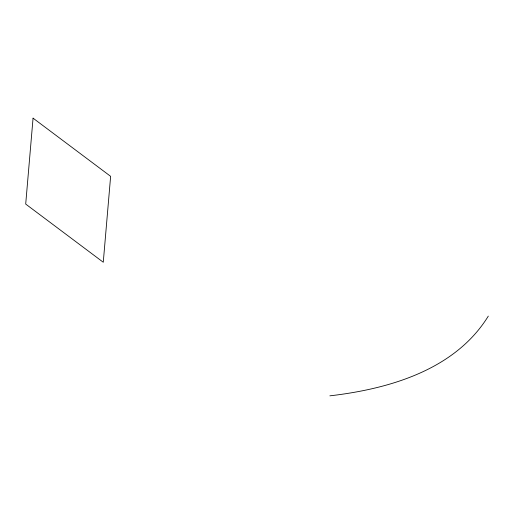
<?xml version="1.0" encoding="UTF-8"?>
<svg xmlns="http://www.w3.org/2000/svg" width="514" height="514" viewBox="0 0 514 514"><rect width="100%" height="100%" fill="white"/><g stroke="black" fill="none" stroke-linecap="round" stroke-linejoin="round"><path stroke-width="0.77" d="M488.3 316.116C455.141 369.9 389.047 388.969 329.872 395.838M33.063 118.162L25.7 204.071L103.269 262.243L110.632 176.341L33.063 118.162"/></g></svg>
